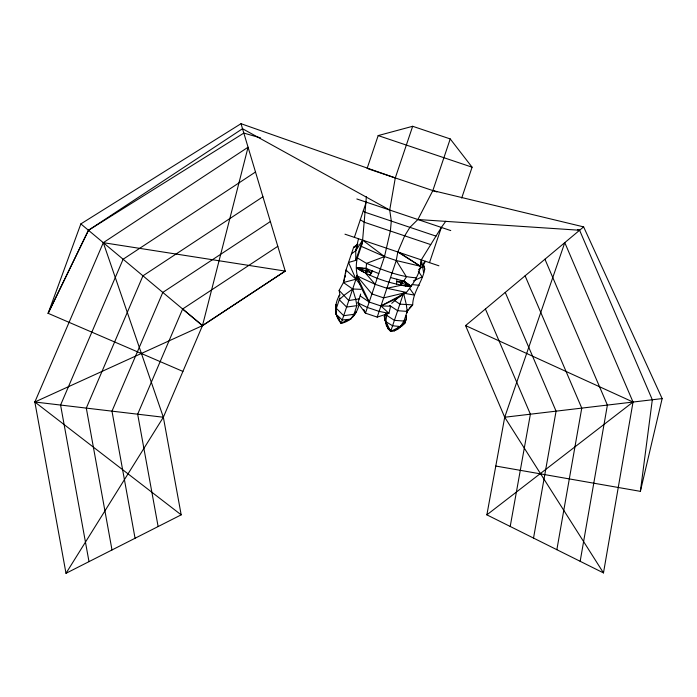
<?xml version="1.0" encoding="UTF-8"?>
<svg xmlns="http://www.w3.org/2000/svg" width="697" height="697" viewBox="0 0 697 697"><rect width="100%" height="100%" fill="white"/><g stroke="black" fill="none" stroke-linecap="round" stroke-linejoin="round"><path stroke-width="1.05" d="M384.91 314.574L384.308 316.36L386.234 325.203L388.255 328.897L390.668 331.458L394.127 330.875L404.852 323.277L406.36 318.808L406.403 315.75M362.353 243.087L366.369 196.711M339.805 294.665C334.351 303.535 333.715 315.262 341.129 323.321C351.218 321.43 357.57 312.988 359.303 303.282M346.879 320.254L341.129 323.321L336.015 314.251L335.91 304.842L335.562 310.723L336.372 312.631M445.801 221.245L441.358 227.422L421.293 259.876C421.154 272.065 413.913 283.165 406.412 292.426L386.905 288.27L375.16 284.315L365.751 273.459L366.526 263.396L357.369 257.907L362.074 243.906M357.369 257.907C353.414 273.947 360.889 288.758 369.201 302.028L380.945 305.974L390.608 306.183L388.926 313.336L377.199 317.109L365.455 313.162L357.909 302.899L360.68 294.003M390.215 329.559L388.255 328.897L384.866 319.566L385.328 314.138M388.255 328.897L385.807 321.622L387.009 313.188M396.506 284.141L396.942 279.253M345.189 277.284L345.416 275.21M345.651 273.137L345.991 270.027L353.614 247.374L357.7 244.081M495.794 466.04L640.377 491.35L652.314 399.756L579.599 230.245L577.499 229.714M603.48 572.908L633.033 402.038L564.788 242.634L504.706 417.242L486.872 514.848L603.48 572.908L504.706 417.242L465.57 325.586L583.624 226.882L662.15 398.597L640.377 491.35M363.729 309.477L365.455 313.162L384.5 256.574L390.364 231.012L391.313 221.08L389.71 210.041L395.286 177.935L412.668 126.288L450.227 138.93L472.087 167.193L461.693 198.079M580.165 561.303L607.392 405.079L544.941 259.223M556.859 549.698L581.76 408.12L525.094 275.82M533.527 538.075L556.075 411.16L505.255 292.409M510.204 526.462L530.391 414.201L485.408 308.998M377.199 317.109L396.245 260.521L397.813 251.974L404.678 235.83L409.923 227.344L417.878 219.52L432.846 190.577L450.227 138.93M339.7 293.585L339.134 290.405L343.421 282.529L345.991 270.027L355.975 279.201L360.637 285.178M359.094 278.905L355.975 279.201L348.535 262.473L355.784 260.364L355.749 250.746L358.485 238.74M65.997 573.309L163.351 417.242L202.487 325.586L248.071 147.224L103.304 242.678L34.85 402.003L65.997 573.309L181.185 514.848L163.351 417.242L103.304 242.678L285.23 271.089L241.005 123.691L80.843 223.911L48.137 313.319L182.919 371.414M378.776 273.572L366.134 268.423L356.568 268.04C371.405 277.267 388.464 283.087 405.663 285.857L406.525 283.034L403.702 281.065L390.52 277.528M367.11 168.456L378.166 135.584L412.668 126.288M354.372 237.355L366.23 202.139M360.889 289.325L352.682 289.002L343.421 282.529L344.597 279.035M339.927 297.758L336.363 308.362L343.691 315.706L353.971 314.295L356.455 311.759L353.17 316.656M351.445 253.83L355.749 250.746L357.927 244.281L353.614 247.374L355.601 246.668M355.784 260.364L362.597 240.125L384.5 256.574L396.245 260.521L420.448 266.263L421.293 259.876L423.602 272.414M341.129 323.321L357.308 275.228M356.873 305.652L346.601 307.063L339.265 299.727L344.004 295.354L352.682 289.002L355.74 299.309L356.873 305.652L353.971 314.295L350.687 319.191L345.085 321.282M384.308 316.36L384.866 319.566L390.668 331.458L403.214 294.169M418.505 269.774L422.199 266.873L423.044 264.363M389.606 305.478L397.647 310.714L407.214 311.411L412.676 304.877C412.972 291.721 422.574 281.832 424.734 269.068L423.323 263.527L425.397 261.262L422.199 266.873M429.509 262.638L441.358 227.422M405.532 285.796L406.464 283.06M406.673 313.145L407.649 310.4L406.743 312.883M277.798 246.32L182.649 308.998L202.487 325.638L285.23 271.089L202.47 325.63L34.85 402.003L181.185 514.848M182.649 308.998L137.666 414.201L158.123 526.549M406.647 311.707L407.728 309.877L403.972 321.047L400.479 326.562L394.127 330.875L397.97 329.158L404.852 323.277L404.591 321.273M390.668 331.458L402.474 325.49L405.968 319.967L403.972 321.047L394.406 320.35L386.365 315.114L385.737 313.746M355.749 250.746L362.597 240.125L361.255 246.346L384.5 256.574L366.526 263.396C382.627 269.783 399.067 276.787 416.553 277.824M338.759 296.364L339.909 294.918M391.723 303.343L401.097 295.171M409.139 308.449L412.676 304.877L399.851 304.145L394.554 300.494M365.751 273.459L367.65 271.682L366.134 268.423L357.091 268.127L361.682 271.055L362.701 268.293L357.091 268.127L371.179 272.867L372.459 271.002L370.011 275.219L371.179 272.867L366.134 268.423L360.61 269.312L363.712 272.257M354.747 313.197L356.402 311.916M486.872 514.848L633.033 402.038L465.57 325.586M255.503 172.002L123.116 259.24L60.578 405.053L88.998 561.634M262.935 196.772L142.955 275.829L86.306 408.102L111.999 549.959M270.366 221.541L162.802 292.418L111.982 411.152L135.061 538.258M375.16 284.315L356.611 275.672L371.928 293.934L383.664 297.88L406.412 292.426L396.506 298.577L380.945 305.974L388.926 313.336L379.116 311.393L367.38 307.447L357.909 302.899M357.866 278.155L355.975 279.201L343.421 282.529M380.945 305.974L406.412 292.426M405.663 285.857L411.091 286.301L403.702 281.065L400.522 282.747L400.967 285.308L411.064 286.38L403.702 281.065L397.002 281.562L411.091 286.301L406.525 283.034M413.391 280.917L422.103 276.883L418.305 271.168M400.592 326.222L402.474 325.49M386.905 288.27L400.967 285.308L406.438 276.822L396.245 260.521M359.669 298.734L348.788 300.573L339.134 290.405M504.706 417.242L662.15 398.597M403.31 285.587L407.571 285.117L403.702 281.065M350.687 319.191L342.262 319.958L336.015 314.251M417.878 219.52L579.599 230.245M411.883 284.576L419.263 285.308M400.479 326.562L392.577 325.769L385.807 321.622M34.85 402.003L163.351 417.242M403.546 293.176L414.34 295.075L409.592 288.297M432.846 190.577L583.624 226.882M260.547 137.884L243.828 133.083L88.467 230.28L48.137 313.319L88.467 230.28L242.521 128.718L389.71 210.041M378.166 135.584L472.087 167.193M368.112 168.796L436.871 191.936M356.838 198.976L450.75 230.585M435.982 236.117L365.254 212.306L363.233 211.052M430.737 244.603L364.304 222.247L360.305 219.747M344.98 234.192L438.901 265.801M241.005 123.691L395.286 177.935M397.813 251.974L420.448 266.263L398.98 252.366M360.244 295.964L369.201 302.028L356.611 275.672M80.843 223.911L202.487 325.586M384.866 319.566L386.452 322.145M337.993 316.447L339.212 319.304M423.358 265.391L424.734 269.068M335.858 305.007L336.398 307.028M403.798 294.204L406.29 304.441L407.214 311.411M406.098 315.924L406.36 318.808"/></g></svg>
